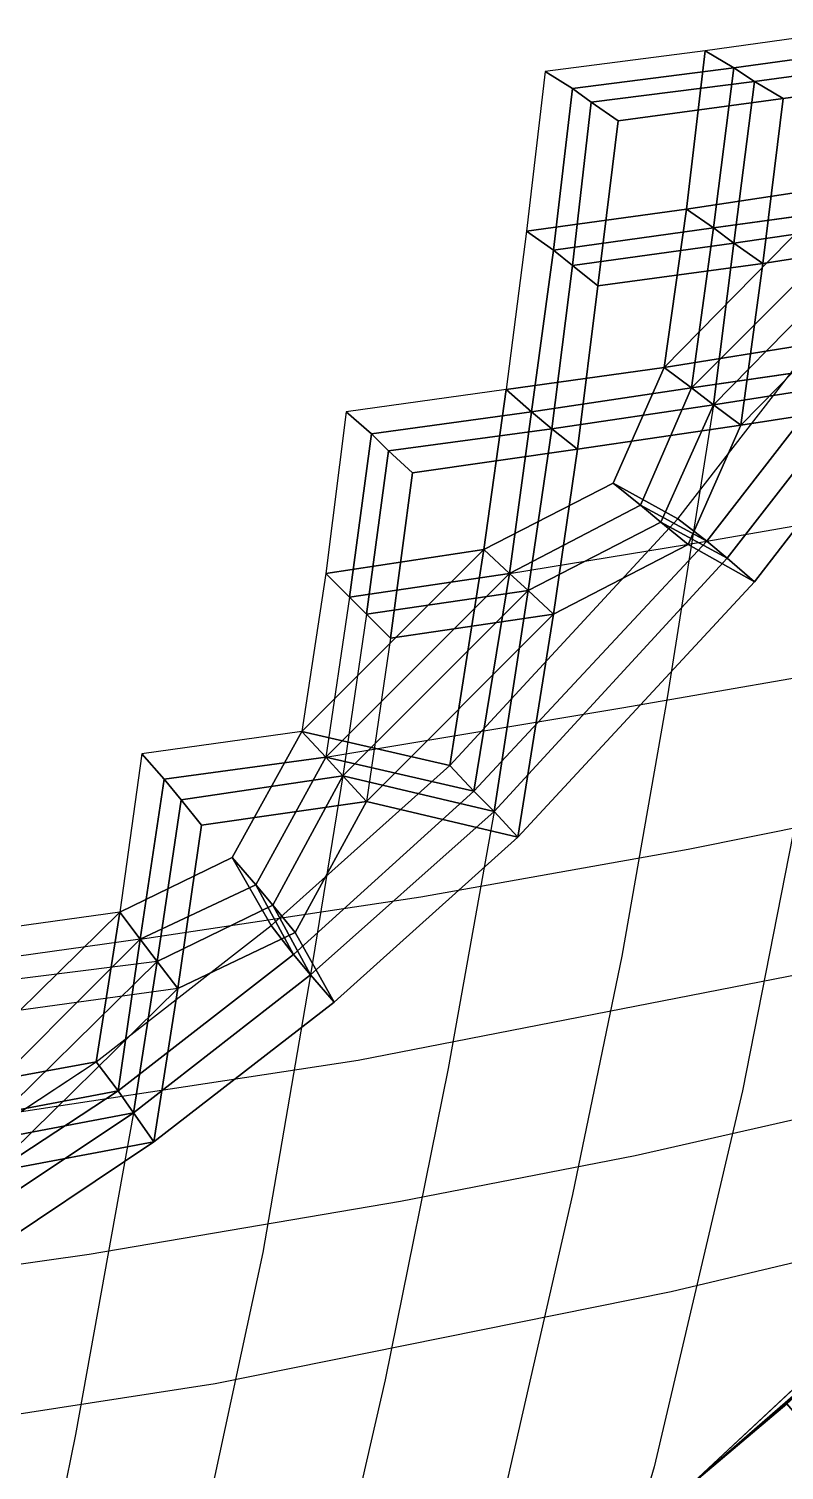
# Model space of a CAD drawing. Extents: x -24.1 to 24.1, y -24.4 to 24.4.
# Drawn here: x 10.31 to 14.75, y -17.33 to -8.86 of the extents above; entities that cross this region are included whole.
import ezdxf

# ---------------------------------------------------------------- set-up
doc = ezdxf.new("R2010")
doc.units = 0
doc.header["$MEASUREMENT"] = 0
for name, color, linetype in [('Bases', 7, 'CONTINUOUS'), ('Bases - borderline', 7, 'CONTINUOUS'), ('Bases - borderline bottom', 7, 'CONTINUOUS'), ('Bases - borderline side1', 7, 'CONTINUOUS'), ('Bases - borderline side2', 7, 'CONTINUOUS'), ('Bases - borderline side3', 7, 'CONTINUOUS'), ('Bases - borderline side4', 7, 'CONTINUOUS'), ('Bases - borderline top', 7, 'CONTINUOUS'), ('Bases bottom', 7, 'CONTINUOUS'), ('Bases side1', 7, 'CONTINUOUS'), ('Bases side2', 7, 'CONTINUOUS'), ('Bases side3', 7, 'CONTINUOUS'), ('Bases side4', 7, 'CONTINUOUS'), ('Bases top', 7, 'CONTINUOUS'), ('Concrete bases crown', 7, 'CONTINUOUS'), ('Concrete bases crown bottom', 7, 'CONTINUOUS'), ('Concrete bases crown side1', 7, 'CONTINUOUS'), ('Concrete bases crown side2', 7, 'CONTINUOUS'), ('Concrete bases crown side3', 7, 'CONTINUOUS'), ('Concrete bases crown side4', 7, 'CONTINUOUS'), ('Concrete bases crown top', 7, 'CONTINUOUS'), ('FEA1', 7, 'CONTINUOUS'), ('LowerTendons', 7, 'CONTINUOUS'), ('LowerTendons Crown', 7, 'CONTINUOUS'), ('TendonPoints1', 7, 'CONTINUOUS'), ('UpperTendons', 7, 'CONTINUOUS'), ('UpperTendons Crown', 7, 'CONTINUOUS')]:
    doc.layers.add(name, color=color, linetype=linetype)

msp = doc.modelspace()

# ---------------------------------------------------------------- linework, layer by layer
at = {"layer": 'Bases'}
for points in [[(12.99, -11.92, 59.35), (12.06, -12.06, 59.69), (11.92, -12.99, 59.35)], [(13.14, -12.06, 59.7), (12.2, -12.2, 60.04), (12.06, -13.14, 59.7)], [(13.14, -12.06, 59.7), (12.2, -12.2, 60.04), (12.06, -13.14, 59.7)], [(13.25, -12.16, 59.96), (12.3, -12.3, 60.3), (12.16, -13.25, 59.96)], [(13.25, -12.16, 59.96), (12.3, -12.3, 60.3), (12.16, -13.25, 59.96)], [(13.4, -12.3, 60.3), (12.44, -12.44, 60.65), (12.3, -13.4, 60.3)]]:
    msp.add_3dface(points, dxfattribs=at)
at = {"layer": 'Bases - borderline'}
for points in [[(15.1, -9.78, 59.14), (14.18, -9.92, 59.55), (14.05, -10.85, 59.28)], [(14.05, -10.85, 59.28), (14.93, -10.71, 58.9), (15.1, -9.78, 59.14)], [(15.28, -9.9, 59.48), (14.34, -10.03, 59.89), (14.21, -10.97, 59.63)], [(15.28, -9.9, 59.48), (14.34, -10.03, 59.89), (14.21, -10.97, 59.63)], [(14.21, -10.97, 59.63), (15.1, -10.84, 59.24), (15.28, -9.9, 59.48)], [(14.21, -10.97, 59.63), (15.1, -10.84, 59.24), (15.28, -9.9, 59.48)], [(15.41, -9.98, 59.73), (14.46, -10.12, 60.15), (14.34, -11.07, 59.88)], [(15.41, -9.98, 59.73), (14.46, -10.12, 60.15), (14.34, -11.07, 59.88)], [(14.34, -11.07, 59.88), (15.23, -10.93, 59.49), (15.41, -9.98, 59.73)], [(14.34, -11.07, 59.88), (15.23, -10.93, 59.49), (15.41, -9.98, 59.73)], [(15.58, -10.09, 60.07), (14.63, -10.24, 60.5), (14.5, -11.19, 60.23)], [(14.5, -11.19, 60.23), (15.4, -11.05, 59.83), (15.58, -10.09, 60.07)], [(12.79, -13.19, 58.9), (12.99, -11.92, 59.35), (11.92, -12.99, 59.35)], [(12.93, -13.34, 59.24), (13.14, -12.06, 59.7), (12.06, -13.14, 59.7)], [(12.93, -13.34, 59.24), (13.14, -12.06, 59.7), (12.06, -13.14, 59.7)], [(13.05, -13.46, 59.5), (13.25, -12.16, 59.96), (12.16, -13.25, 59.96)], [(13.05, -13.46, 59.5), (13.25, -12.16, 59.96), (12.16, -13.25, 59.96)], [(13.19, -13.61, 59.83), (13.4, -12.3, 60.3), (12.3, -13.4, 60.3)], [(10.85, -14.05, 59.28), (9.92, -14.18, 59.55), (9.78, -15.1, 59.14)], [(9.78, -15.1, 59.14), (10.71, -14.93, 58.9), (10.85, -14.05, 59.28)], [(10.97, -14.21, 59.63), (10.03, -14.34, 59.89), (9.9, -15.28, 59.48)], [(10.97, -14.21, 59.63), (10.03, -14.34, 59.89), (9.9, -15.28, 59.48)], [(9.9, -15.28, 59.48), (10.84, -15.1, 59.24), (10.97, -14.21, 59.63)], [(9.9, -15.28, 59.48), (10.84, -15.1, 59.24), (10.97, -14.21, 59.63)], [(11.07, -14.34, 59.88), (10.12, -14.46, 60.15), (9.98, -15.41, 59.73)], [(11.07, -14.34, 59.88), (10.12, -14.46, 60.15), (9.98, -15.41, 59.73)], [(9.98, -15.41, 59.73), (10.93, -15.23, 59.49), (11.07, -14.34, 59.88)], [(9.98, -15.41, 59.73), (10.93, -15.23, 59.49), (11.07, -14.34, 59.88)], [(11.19, -14.5, 60.23), (10.24, -14.63, 60.5), (10.09, -15.58, 60.07)], [(10.09, -15.58, 60.07), (11.05, -15.4, 59.83), (11.19, -14.5, 60.23)], [(9.71, -15.59, 58.9), (10.71, -14.93, 58.9), (9.78, -15.1, 59.14)], [(9.82, -15.77, 59.24), (10.84, -15.1, 59.24), (9.9, -15.28, 59.48)], [(9.82, -15.77, 59.24), (10.84, -15.1, 59.24), (9.9, -15.28, 59.48)], [(9.91, -15.91, 59.5), (10.93, -15.23, 59.49), (9.98, -15.41, 59.73)], [(9.91, -15.91, 59.5), (10.93, -15.23, 59.49), (9.98, -15.41, 59.73)], [(10.02, -16.09, 59.83), (11.05, -15.4, 59.83), (10.09, -15.58, 60.07)]]:
    msp.add_3dface(points, dxfattribs=at)
at = {"layer": 'Bases - borderline bottom'}
for points in [[(14.13, -11.74, 58.9), (14.93, -10.71, 58.9), (14.05, -10.85, 59.28), (13.75, -11.53, 59.17)], [(14.3, -11.87, 59.24), (15.1, -10.84, 59.24), (14.21, -10.97, 59.63), (13.91, -11.66, 59.51)], [(14.42, -11.97, 59.49), (15.23, -10.93, 59.49), (14.34, -11.07, 59.88), (14.03, -11.76, 59.77)], [(14.13, -11.74, 58.9), (13.75, -11.53, 59.17), (12.99, -11.92, 59.35), (12.79, -13.19, 58.9)], [(14.3, -11.87, 59.24), (13.91, -11.66, 59.51), (13.14, -12.06, 59.7), (12.93, -13.34, 59.24)], [(14.42, -11.97, 59.49), (14.03, -11.76, 59.77), (13.25, -12.16, 59.96), (13.05, -13.46, 59.5)], [(11.74, -14.13, 58.9), (12.79, -13.19, 58.9), (11.92, -12.99, 59.35), (11.51, -13.73, 59.18)], [(11.87, -14.3, 59.24), (12.93, -13.34, 59.24), (12.06, -13.14, 59.7), (11.65, -13.89, 59.52)], [(11.97, -14.42, 59.49), (13.05, -13.46, 59.5), (12.16, -13.25, 59.96), (11.75, -14.01, 59.78)], [(10.71, -14.93, 58.9), (11.74, -14.13, 58.9), (11.51, -13.73, 59.18), (10.85, -14.05, 59.28)], [(10.84, -15.1, 59.24), (11.87, -14.3, 59.24), (11.65, -13.89, 59.52), (10.97, -14.21, 59.63)], [(10.93, -15.23, 59.49), (11.97, -14.42, 59.49), (11.75, -14.01, 59.78), (11.07, -14.34, 59.88)]]:
    msp.add_3dface(points, dxfattribs=at)
at = {"layer": 'Bases - borderline side1'}
for points in [[(14.13, -11.74, 58.9), (14.93, -10.71, 58.9), (15.1, -10.84, 59.24), (14.3, -11.87, 59.24)], [(14.3, -11.87, 59.24), (15.1, -10.84, 59.24), (15.23, -10.93, 59.49), (14.42, -11.97, 59.49)], [(14.42, -11.97, 59.49), (15.23, -10.93, 59.49), (15.4, -11.05, 59.83), (14.58, -12.11, 59.83)], [(14.13, -11.74, 58.9), (13.75, -11.53, 59.17), (13.91, -11.66, 59.51), (14.3, -11.87, 59.24)], [(14.3, -11.87, 59.24), (13.91, -11.66, 59.51), (14.03, -11.76, 59.77), (14.42, -11.97, 59.49)], [(14.42, -11.97, 59.49), (14.03, -11.76, 59.77), (14.19, -11.89, 60.11), (14.58, -12.11, 59.83)], [(11.74, -14.13, 58.9), (12.79, -13.19, 58.9), (12.93, -13.34, 59.24), (11.87, -14.3, 59.24)], [(11.87, -14.3, 59.24), (12.93, -13.34, 59.24), (13.05, -13.46, 59.5), (11.97, -14.42, 59.49)], [(11.97, -14.42, 59.49), (13.05, -13.46, 59.5), (13.19, -13.61, 59.83), (12.11, -14.58, 59.83)], [(10.71, -14.93, 58.9), (11.74, -14.13, 58.9), (11.87, -14.3, 59.24), (10.84, -15.1, 59.24)], [(10.84, -15.1, 59.24), (11.87, -14.3, 59.24), (11.97, -14.42, 59.49), (10.93, -15.23, 59.49)], [(10.93, -15.23, 59.49), (11.97, -14.42, 59.49), (12.11, -14.58, 59.83), (11.05, -15.4, 59.83)]]:
    msp.add_3dface(points, dxfattribs=at)
at = {"layer": 'Bases - borderline side2'}
for points in [[(14.93, -10.71, 58.9), (14.05, -10.85, 59.28), (14.21, -10.97, 59.63), (15.1, -10.84, 59.24)], [(15.1, -10.84, 59.24), (14.21, -10.97, 59.63), (14.34, -11.07, 59.88), (15.23, -10.93, 59.49)], [(15.23, -10.93, 59.49), (14.34, -11.07, 59.88), (14.5, -11.19, 60.23), (15.4, -11.05, 59.83)], [(13.75, -11.53, 59.17), (12.99, -11.92, 59.35), (13.14, -12.06, 59.7), (13.91, -11.66, 59.51)], [(13.91, -11.66, 59.51), (13.14, -12.06, 59.7), (13.25, -12.16, 59.96), (14.03, -11.76, 59.77)], [(14.03, -11.76, 59.77), (13.25, -12.16, 59.96), (13.4, -12.3, 60.3), (14.19, -11.89, 60.11)], [(12.79, -13.19, 58.9), (11.92, -12.99, 59.35), (12.06, -13.14, 59.7), (12.93, -13.34, 59.24)], [(12.93, -13.34, 59.24), (12.06, -13.14, 59.7), (12.16, -13.25, 59.96), (13.05, -13.46, 59.5)], [(13.05, -13.46, 59.5), (12.16, -13.25, 59.96), (12.3, -13.4, 60.3), (13.19, -13.61, 59.83)], [(11.74, -14.13, 58.9), (11.51, -13.73, 59.18), (11.65, -13.89, 59.52), (11.87, -14.3, 59.24)], [(11.87, -14.3, 59.24), (11.65, -13.89, 59.52), (11.75, -14.01, 59.78), (11.97, -14.42, 59.49)], [(11.97, -14.42, 59.49), (11.75, -14.01, 59.78), (11.88, -14.17, 60.12), (12.11, -14.58, 59.83)]]:
    msp.add_3dface(points, dxfattribs=at)
at = {"layer": 'Bases - borderline side3'}
for points in [[(14.05, -10.85, 59.28), (13.75, -11.53, 59.17), (13.91, -11.66, 59.51), (14.21, -10.97, 59.63)], [(14.21, -10.97, 59.63), (13.91, -11.66, 59.51), (14.03, -11.76, 59.77), (14.34, -11.07, 59.88)], [(14.34, -11.07, 59.88), (14.03, -11.76, 59.77), (14.19, -11.89, 60.11), (14.5, -11.19, 60.23)], [(12.99, -11.92, 59.35), (12.79, -13.19, 58.9), (12.93, -13.34, 59.24), (13.14, -12.06, 59.7)], [(13.14, -12.06, 59.7), (12.93, -13.34, 59.24), (13.05, -13.46, 59.5), (13.25, -12.16, 59.96)], [(13.25, -12.16, 59.96), (13.05, -13.46, 59.5), (13.19, -13.61, 59.83), (13.4, -12.3, 60.3)], [(11.92, -12.99, 59.35), (11.51, -13.73, 59.18), (11.65, -13.89, 59.52), (12.06, -13.14, 59.7)], [(12.06, -13.14, 59.7), (11.65, -13.89, 59.52), (11.75, -14.01, 59.78), (12.16, -13.25, 59.96)], [(12.16, -13.25, 59.96), (11.75, -14.01, 59.78), (11.88, -14.17, 60.12), (12.3, -13.4, 60.3)], [(11.51, -13.73, 59.18), (10.85, -14.05, 59.28), (10.97, -14.21, 59.63), (11.65, -13.89, 59.52)], [(11.65, -13.89, 59.52), (10.97, -14.21, 59.63), (11.07, -14.34, 59.88), (11.75, -14.01, 59.78)], [(11.75, -14.01, 59.78), (11.07, -14.34, 59.88), (11.19, -14.5, 60.23), (11.88, -14.17, 60.12)]]:
    msp.add_3dface(points, dxfattribs=at)
at = {"layer": 'Bases - borderline side4'}
for points in [[(13.75, -11.53, 59.17), (14.13, -11.74, 58.9), (14.3, -11.87, 59.24), (13.91, -11.66, 59.51)], [(13.91, -11.66, 59.51), (14.3, -11.87, 59.24), (14.42, -11.97, 59.49), (14.03, -11.76, 59.77)], [(12.79, -13.19, 58.9), (14.13, -11.74, 58.9), (14.3, -11.87, 59.24), (12.93, -13.34, 59.24)], [(14.03, -11.76, 59.77), (14.42, -11.97, 59.49), (14.58, -12.11, 59.83), (14.19, -11.89, 60.11)], [(12.93, -13.34, 59.24), (14.3, -11.87, 59.24), (14.42, -11.97, 59.49), (13.05, -13.46, 59.5)], [(13.05, -13.46, 59.5), (14.42, -11.97, 59.49), (14.58, -12.11, 59.83), (13.19, -13.61, 59.83)], [(11.51, -13.73, 59.18), (11.74, -14.13, 58.9), (11.87, -14.3, 59.24), (11.65, -13.89, 59.52)], [(11.65, -13.89, 59.52), (11.87, -14.3, 59.24), (11.97, -14.42, 59.49), (11.75, -14.01, 59.78)], [(10.85, -14.05, 59.28), (10.71, -14.93, 58.9), (10.84, -15.1, 59.24), (10.97, -14.21, 59.63)], [(11.75, -14.01, 59.78), (11.97, -14.42, 59.49), (12.11, -14.58, 59.83), (11.88, -14.17, 60.12)], [(10.97, -14.21, 59.63), (10.84, -15.1, 59.24), (10.93, -15.23, 59.49), (11.07, -14.34, 59.88)], [(11.07, -14.34, 59.88), (10.93, -15.23, 59.49), (11.05, -15.4, 59.83), (11.19, -14.5, 60.23)]]:
    msp.add_3dface(points, dxfattribs=at)
at = {"layer": 'Bases - borderline top'}
for points in [[(14.3, -11.87, 59.24), (15.1, -10.84, 59.24), (14.21, -10.97, 59.63), (13.91, -11.66, 59.51)], [(14.42, -11.97, 59.49), (15.23, -10.93, 59.49), (14.34, -11.07, 59.88), (14.03, -11.76, 59.77)], [(14.58, -12.11, 59.83), (15.4, -11.05, 59.83), (14.5, -11.19, 60.23), (14.19, -11.89, 60.11)], [(14.3, -11.87, 59.24), (13.91, -11.66, 59.51), (13.14, -12.06, 59.7), (12.93, -13.34, 59.24)], [(14.42, -11.97, 59.49), (14.03, -11.76, 59.77), (13.25, -12.16, 59.96), (13.05, -13.46, 59.5)], [(14.58, -12.11, 59.83), (14.19, -11.89, 60.11), (13.4, -12.3, 60.3), (13.19, -13.61, 59.83)], [(11.87, -14.3, 59.24), (12.93, -13.34, 59.24), (12.06, -13.14, 59.7), (11.65, -13.89, 59.52)], [(11.97, -14.42, 59.49), (13.05, -13.46, 59.5), (12.16, -13.25, 59.96), (11.75, -14.01, 59.78)], [(12.11, -14.58, 59.83), (13.19, -13.61, 59.83), (12.3, -13.4, 60.3), (11.88, -14.17, 60.12)], [(10.84, -15.1, 59.24), (11.87, -14.3, 59.24), (11.65, -13.89, 59.52), (10.97, -14.21, 59.63)], [(10.93, -15.23, 59.49), (11.97, -14.42, 59.49), (11.75, -14.01, 59.78), (11.07, -14.34, 59.88)], [(11.05, -15.4, 59.83), (12.11, -14.58, 59.83), (11.88, -14.17, 60.12), (11.19, -14.5, 60.23)]]:
    msp.add_3dface(points, dxfattribs=at)
at = {"layer": 'Bases bottom'}
for points in [[(14.18, -9.92, 59.55), (15.1, -9.78, 59.14), (15.22, -8.86, 59.37), (14.29, -8.99, 59.79)], [(14.34, -10.03, 59.89), (15.28, -9.9, 59.48), (15.4, -8.96, 59.71), (14.46, -9.09, 60.14)], [(13.24, -10.05, 59.93), (14.18, -9.92, 59.55), (14.29, -8.99, 59.79), (13.35, -9.11, 60.18)], [(14.46, -10.12, 60.15), (15.41, -9.98, 59.73), (15.53, -9.04, 59.97), (14.58, -9.17, 60.4)], [(13.4, -10.16, 60.28), (14.34, -10.03, 59.89), (14.46, -9.09, 60.14), (13.51, -9.21, 60.53)], [(13.51, -10.25, 60.54), (14.46, -10.12, 60.15), (14.58, -9.17, 60.4), (13.62, -9.29, 60.8)], [(13.12, -10.98, 59.66), (14.05, -10.85, 59.28), (14.18, -9.92, 59.55), (13.24, -10.05, 59.93)], [(13.27, -11.11, 60), (14.21, -10.97, 59.63), (14.34, -10.03, 59.89), (13.4, -10.16, 60.28)], [(13.39, -11.21, 60.26), (14.34, -11.07, 59.88), (14.46, -10.12, 60.15), (13.51, -10.25, 60.54)], [(12.99, -11.92, 59.35), (13.75, -11.53, 59.17), (14.05, -10.85, 59.28), (13.12, -10.98, 59.66)], [(12.06, -12.06, 59.69), (12.99, -11.92, 59.35), (13.12, -10.98, 59.66), (12.18, -11.11, 60)], [(13.14, -12.06, 59.7), (13.91, -11.66, 59.51), (14.21, -10.97, 59.63), (13.27, -11.11, 60)], [(13.25, -12.16, 59.96), (14.03, -11.76, 59.77), (14.34, -11.07, 59.88), (13.39, -11.21, 60.26)], [(12.2, -12.2, 60.04), (13.14, -12.06, 59.7), (13.27, -11.11, 60), (12.33, -11.24, 60.36)], [(12.3, -12.3, 60.3), (13.25, -12.16, 59.96), (13.39, -11.21, 60.26), (12.43, -11.34, 60.62)], [(10.85, -14.05, 59.28), (11.51, -13.73, 59.18), (11.92, -12.99, 59.35), (10.98, -13.12, 59.66)], [(10.97, -14.21, 59.63), (11.65, -13.89, 59.52), (12.06, -13.14, 59.7), (11.11, -13.27, 60)], [(11.07, -14.34, 59.88), (11.75, -14.01, 59.78), (12.16, -13.25, 59.96), (11.21, -13.39, 60.26)]]:
    msp.add_3dface(points, dxfattribs=at)
at = {"layer": 'Bases side1'}
for points in [[(14.18, -9.92, 59.55), (15.1, -9.78, 59.14), (15.28, -9.9, 59.48), (14.34, -10.03, 59.89)], [(14.34, -10.03, 59.89), (15.28, -9.9, 59.48), (15.41, -9.98, 59.73), (14.46, -10.12, 60.15)], [(13.24, -10.05, 59.93), (14.18, -9.92, 59.55), (14.34, -10.03, 59.89), (13.4, -10.16, 60.28)], [(14.46, -10.12, 60.15), (15.41, -9.98, 59.73), (15.58, -10.09, 60.07), (14.63, -10.24, 60.5)], [(13.4, -10.16, 60.28), (14.34, -10.03, 59.89), (14.46, -10.12, 60.15), (13.51, -10.25, 60.54)], [(13.51, -10.25, 60.54), (14.46, -10.12, 60.15), (14.63, -10.24, 60.5), (13.66, -10.37, 60.9)], [(13.12, -10.98, 59.66), (14.05, -10.85, 59.28), (14.21, -10.97, 59.63), (13.27, -11.11, 60)], [(13.27, -11.11, 60), (14.21, -10.97, 59.63), (14.34, -11.07, 59.88), (13.39, -11.21, 60.26)], [(13.39, -11.21, 60.26), (14.34, -11.07, 59.88), (14.5, -11.19, 60.23), (13.54, -11.33, 60.61)], [(12.99, -11.92, 59.35), (13.75, -11.53, 59.17), (13.91, -11.66, 59.51), (13.14, -12.06, 59.7)], [(13.14, -12.06, 59.7), (13.91, -11.66, 59.51), (14.03, -11.76, 59.77), (13.25, -12.16, 59.96)], [(13.25, -12.16, 59.96), (14.03, -11.76, 59.77), (14.19, -11.89, 60.11), (13.4, -12.3, 60.3)], [(12.06, -12.06, 59.69), (12.99, -11.92, 59.35), (13.14, -12.06, 59.7), (12.2, -12.2, 60.04)], [(12.2, -12.2, 60.04), (13.14, -12.06, 59.7), (13.25, -12.16, 59.96), (12.3, -12.3, 60.3)], [(12.3, -12.3, 60.3), (13.25, -12.16, 59.96), (13.4, -12.3, 60.3), (12.44, -12.44, 60.65)], [(10.85, -14.05, 59.28), (11.51, -13.73, 59.18), (11.65, -13.89, 59.52), (10.97, -14.21, 59.63)], [(10.97, -14.21, 59.63), (11.65, -13.89, 59.52), (11.75, -14.01, 59.78), (11.07, -14.34, 59.88)], [(11.07, -14.34, 59.88), (11.75, -14.01, 59.78), (11.88, -14.17, 60.12), (11.19, -14.5, 60.23)]]:
    msp.add_3dface(points, dxfattribs=at)
at = {"layer": 'Bases side2'}
for points in [[(14.18, -9.92, 59.55), (14.29, -8.99, 59.79), (14.46, -9.09, 60.14), (14.34, -10.03, 59.89)], [(14.34, -10.03, 59.89), (14.46, -9.09, 60.14), (14.58, -9.17, 60.4), (14.46, -10.12, 60.15)], [(14.46, -10.12, 60.15), (14.58, -9.17, 60.4), (14.75, -9.27, 60.75), (14.63, -10.24, 60.5)], [(14.05, -10.85, 59.28), (14.18, -9.92, 59.55), (14.34, -10.03, 59.89), (14.21, -10.97, 59.63)], [(14.21, -10.97, 59.63), (14.34, -10.03, 59.89), (14.46, -10.12, 60.15), (14.34, -11.07, 59.88)], [(14.34, -11.07, 59.88), (14.46, -10.12, 60.15), (14.63, -10.24, 60.5), (14.5, -11.19, 60.23)], [(13.75, -11.53, 59.17), (14.05, -10.85, 59.28), (14.21, -10.97, 59.63), (13.91, -11.66, 59.51)], [(12.99, -11.92, 59.35), (13.12, -10.98, 59.66), (13.27, -11.11, 60), (13.14, -12.06, 59.7)], [(13.91, -11.66, 59.51), (14.21, -10.97, 59.63), (14.34, -11.07, 59.88), (14.03, -11.76, 59.77)], [(14.03, -11.76, 59.77), (14.34, -11.07, 59.88), (14.5, -11.19, 60.23), (14.19, -11.89, 60.11)], [(13.14, -12.06, 59.7), (13.27, -11.11, 60), (13.39, -11.21, 60.26), (13.25, -12.16, 59.96)], [(13.25, -12.16, 59.96), (13.39, -11.21, 60.26), (13.54, -11.33, 60.61), (13.4, -12.3, 60.3)], [(11.51, -13.73, 59.18), (11.92, -12.99, 59.35), (12.06, -13.14, 59.7), (11.65, -13.89, 59.52)], [(11.65, -13.89, 59.52), (12.06, -13.14, 59.7), (12.16, -13.25, 59.96), (11.75, -14.01, 59.78)], [(11.75, -14.01, 59.78), (12.16, -13.25, 59.96), (12.3, -13.4, 60.3), (11.88, -14.17, 60.12)]]:
    msp.add_3dface(points, dxfattribs=at)
at = {"layer": 'Bases side3'}
for points in [[(15.22, -8.86, 59.37), (14.29, -8.99, 59.79), (14.46, -9.09, 60.14), (15.4, -8.96, 59.71)], [(15.4, -8.96, 59.71), (14.46, -9.09, 60.14), (14.58, -9.17, 60.4), (15.53, -9.04, 59.97)], [(14.29, -8.99, 59.79), (13.35, -9.11, 60.18), (13.51, -9.21, 60.53), (14.46, -9.09, 60.14)], [(15.53, -9.04, 59.97), (14.58, -9.17, 60.4), (14.75, -9.27, 60.75), (15.7, -9.14, 60.31)], [(14.46, -9.09, 60.14), (13.51, -9.21, 60.53), (13.62, -9.29, 60.8), (14.58, -9.17, 60.4)], [(14.58, -9.17, 60.4), (13.62, -9.29, 60.8), (13.78, -9.4, 61.15), (14.75, -9.27, 60.75)], [(14.18, -9.92, 59.55), (13.24, -10.05, 59.93), (13.4, -10.16, 60.28), (14.34, -10.03, 59.89)], [(14.34, -10.03, 59.89), (13.4, -10.16, 60.28), (13.51, -10.25, 60.54), (14.46, -10.12, 60.15)], [(14.46, -10.12, 60.15), (13.51, -10.25, 60.54), (13.66, -10.37, 60.9), (14.63, -10.24, 60.5)], [(14.05, -10.85, 59.28), (13.12, -10.98, 59.66), (13.27, -11.11, 60), (14.21, -10.97, 59.63)], [(13.12, -10.98, 59.66), (12.18, -11.11, 60), (12.33, -11.24, 60.36), (13.27, -11.11, 60)], [(14.21, -10.97, 59.63), (13.27, -11.11, 60), (13.39, -11.21, 60.26), (14.34, -11.07, 59.88)], [(14.34, -11.07, 59.88), (13.39, -11.21, 60.26), (13.54, -11.33, 60.61), (14.5, -11.19, 60.23)], [(13.27, -11.11, 60), (12.33, -11.24, 60.36), (12.43, -11.34, 60.62), (13.39, -11.21, 60.26)], [(13.39, -11.21, 60.26), (12.43, -11.34, 60.62), (12.57, -11.47, 60.97), (13.54, -11.33, 60.61)], [(11.92, -12.99, 59.35), (10.98, -13.12, 59.66), (11.11, -13.27, 60), (12.06, -13.14, 59.7)], [(12.06, -13.14, 59.7), (11.11, -13.27, 60), (11.21, -13.39, 60.26), (12.16, -13.25, 59.96)], [(12.16, -13.25, 59.96), (11.21, -13.39, 60.26), (11.33, -13.54, 60.61), (12.3, -13.4, 60.3)]]:
    msp.add_3dface(points, dxfattribs=at)
at = {"layer": 'Bases side4'}
for points in [[(14.29, -8.99, 59.79), (14.18, -9.92, 59.55), (14.34, -10.03, 59.89), (14.46, -9.09, 60.14)], [(13.35, -9.11, 60.18), (13.24, -10.05, 59.93), (13.4, -10.16, 60.28), (13.51, -9.21, 60.53)], [(14.46, -9.09, 60.14), (14.34, -10.03, 59.89), (14.46, -10.12, 60.15), (14.58, -9.17, 60.4)], [(13.51, -9.21, 60.53), (13.4, -10.16, 60.28), (13.51, -10.25, 60.54), (13.62, -9.29, 60.8)], [(14.58, -9.17, 60.4), (14.46, -10.12, 60.15), (14.63, -10.24, 60.5), (14.75, -9.27, 60.75)], [(13.62, -9.29, 60.8), (13.51, -10.25, 60.54), (13.66, -10.37, 60.9), (13.78, -9.4, 61.15)], [(13.24, -10.05, 59.93), (13.12, -10.98, 59.66), (13.27, -11.11, 60), (13.4, -10.16, 60.28)], [(13.4, -10.16, 60.28), (13.27, -11.11, 60), (13.39, -11.21, 60.26), (13.51, -10.25, 60.54)], [(13.51, -10.25, 60.54), (13.39, -11.21, 60.26), (13.54, -11.33, 60.61), (13.66, -10.37, 60.9)], [(13.12, -10.98, 59.66), (12.99, -11.92, 59.35), (13.14, -12.06, 59.7), (13.27, -11.11, 60)], [(12.18, -11.11, 60), (12.06, -12.06, 59.69), (12.2, -12.2, 60.04), (12.33, -11.24, 60.36)], [(13.27, -11.11, 60), (13.14, -12.06, 59.7), (13.25, -12.16, 59.96), (13.39, -11.21, 60.26)], [(12.33, -11.24, 60.36), (12.2, -12.2, 60.04), (12.3, -12.3, 60.3), (12.43, -11.34, 60.62)], [(13.39, -11.21, 60.26), (13.25, -12.16, 59.96), (13.4, -12.3, 60.3), (13.54, -11.33, 60.61)], [(12.43, -11.34, 60.62), (12.3, -12.3, 60.3), (12.44, -12.44, 60.65), (12.57, -11.47, 60.97)], [(10.98, -13.12, 59.66), (10.85, -14.05, 59.28), (10.97, -14.21, 59.63), (11.11, -13.27, 60)], [(11.11, -13.27, 60), (10.97, -14.21, 59.63), (11.07, -14.34, 59.88), (11.21, -13.39, 60.26)], [(11.21, -13.39, 60.26), (11.07, -14.34, 59.88), (11.19, -14.5, 60.23), (11.33, -13.54, 60.61)]]:
    msp.add_3dface(points, dxfattribs=at)
at = {"layer": 'Bases top'}
for points in [[(14.34, -10.03, 59.89), (15.28, -9.9, 59.48), (15.4, -8.96, 59.71), (14.46, -9.09, 60.14)], [(14.46, -10.12, 60.15), (15.41, -9.98, 59.73), (15.53, -9.04, 59.97), (14.58, -9.17, 60.4)], [(13.4, -10.16, 60.28), (14.34, -10.03, 59.89), (14.46, -9.09, 60.14), (13.51, -9.21, 60.53)], [(14.63, -10.24, 60.5), (15.58, -10.09, 60.07), (15.7, -9.14, 60.31), (14.75, -9.27, 60.75)], [(13.51, -10.25, 60.54), (14.46, -10.12, 60.15), (14.58, -9.17, 60.4), (13.62, -9.29, 60.8)], [(13.66, -10.37, 60.9), (14.63, -10.24, 60.5), (14.75, -9.27, 60.75), (13.78, -9.4, 61.15)], [(13.27, -11.11, 60), (14.21, -10.97, 59.63), (14.34, -10.03, 59.89), (13.4, -10.16, 60.28)], [(13.39, -11.21, 60.26), (14.34, -11.07, 59.88), (14.46, -10.12, 60.15), (13.51, -10.25, 60.54)], [(13.54, -11.33, 60.61), (14.5, -11.19, 60.23), (14.63, -10.24, 60.5), (13.66, -10.37, 60.9)], [(13.14, -12.06, 59.7), (13.91, -11.66, 59.51), (14.21, -10.97, 59.63), (13.27, -11.11, 60)], [(13.25, -12.16, 59.96), (14.03, -11.76, 59.77), (14.34, -11.07, 59.88), (13.39, -11.21, 60.26)], [(12.2, -12.2, 60.04), (13.14, -12.06, 59.7), (13.27, -11.11, 60), (12.33, -11.24, 60.36)], [(12.3, -12.3, 60.3), (13.25, -12.16, 59.96), (13.39, -11.21, 60.26), (12.43, -11.34, 60.62)], [(13.4, -12.3, 60.3), (14.19, -11.89, 60.11), (14.5, -11.19, 60.23), (13.54, -11.33, 60.61)], [(12.44, -12.44, 60.65), (13.4, -12.3, 60.3), (13.54, -11.33, 60.61), (12.57, -11.47, 60.97)], [(10.97, -14.21, 59.63), (11.65, -13.89, 59.52), (12.06, -13.14, 59.7), (11.11, -13.27, 60)], [(11.07, -14.34, 59.88), (11.75, -14.01, 59.78), (12.16, -13.25, 59.96), (11.21, -13.39, 60.26)], [(11.19, -14.5, 60.23), (11.88, -14.17, 60.12), (12.3, -13.4, 60.3), (11.33, -13.54, 60.61)]]:
    msp.add_3dface(points, dxfattribs=at)
at = {"layer": 'Concrete bases crown'}
for points in [[(16.43, -15.34, 58.95), (14.19, -17.43, 58.95), (15.34, -16.43, 57.86)], [(16.72, -15.61, 58.95), (14.44, -17.74, 58.95), (15.61, -16.72, 57.86)], [(16.72, -15.61, 58.95), (14.44, -17.74, 58.95), (15.61, -16.72, 57.86)], [(16.9, -15.78, 58.95), (14.6, -17.94, 58.95), (15.78, -16.9, 57.86)], [(16.9, -15.78, 58.95), (14.6, -17.94, 58.95), (15.78, -16.9, 57.86)], [(14.19, -17.43, 58.95), (15.06, -16.68, 57.58), (15.34, -16.43, 57.86)], [(14.19, -17.43, 54.58), (15.34, -16.43, 54.58), (14.77, -16.94, 55.13)], [(14.44, -17.74, 58.95), (15.33, -16.98, 57.58), (15.61, -16.72, 57.86)], [(14.44, -17.74, 58.95), (15.33, -16.98, 57.58), (15.61, -16.72, 57.86)], [(14.44, -17.74, 54.58), (15.61, -16.72, 54.58), (15.03, -17.24, 55.13)], [(14.44, -17.74, 54.58), (15.61, -16.72, 54.58), (15.03, -17.24, 55.13)], [(14.6, -17.94, 58.95), (15.5, -17.17, 57.58), (15.78, -16.9, 57.86)], [(14.6, -17.94, 58.95), (15.5, -17.17, 57.58), (15.78, -16.9, 57.86)], [(14.6, -17.94, 54.58), (15.78, -16.9, 54.58), (15.2, -17.43, 55.13)], [(14.6, -17.94, 54.58), (15.78, -16.9, 54.58), (15.2, -17.43, 55.13)]]:
    msp.add_3dface(points, dxfattribs=at)
at = {"layer": 'Concrete bases crown bottom'}
for points in [[(14.77, -16.94, 56.22), (14.19, -17.43, 55.67), (14.77, -16.94, 55.13), (15.34, -16.43, 55.67)], [(15.34, -16.43, 57.13), (15.06, -16.68, 57.58), (14.19, -17.43, 56.77), (14.77, -16.94, 56.22)], [(14.19, -17.43, 58.95), (13.27, -18.14, 57.58), (14.19, -17.43, 56.77), (15.06, -16.68, 57.58)], [(15.03, -17.24, 56.22), (14.44, -17.74, 55.67), (15.03, -17.24, 55.13), (15.61, -16.72, 55.67)], [(15.61, -16.72, 57.13), (15.33, -16.98, 57.58), (14.44, -17.74, 56.77), (15.03, -17.24, 56.22)], [(15.2, -17.43, 56.22), (14.6, -17.94, 55.67), (15.2, -17.43, 55.13), (15.78, -16.9, 55.67)], [(15.78, -16.9, 57.13), (15.5, -17.17, 57.58), (14.6, -17.94, 56.77), (15.2, -17.43, 56.22)], [(14.44, -17.74, 58.95), (13.51, -18.46, 57.58), (14.44, -17.74, 56.77), (15.33, -16.98, 57.58)], [(14.19, -17.43, 55.67), (13.58, -17.91, 55.13), (14.19, -17.43, 54.58), (14.77, -16.94, 55.13)], [(14.19, -17.43, 56.77), (13.58, -17.91, 56.22), (14.19, -17.43, 55.67), (14.77, -16.94, 56.22)], [(14.6, -17.94, 58.95), (13.65, -18.67, 57.58), (14.6, -17.94, 56.77), (15.5, -17.17, 57.58)], [(14.44, -17.74, 55.67), (13.82, -18.23, 55.13), (14.44, -17.74, 54.58), (15.03, -17.24, 55.13)], [(14.44, -17.74, 56.77), (13.82, -18.23, 56.22), (14.44, -17.74, 55.67), (15.03, -17.24, 56.22)]]:
    msp.add_3dface(points, dxfattribs=at)
at = {"layer": 'Concrete bases crown side1'}
for points in [[(14.77, -16.94, 56.22), (14.19, -17.43, 55.67), (14.44, -17.74, 55.67), (15.03, -17.24, 56.22)], [(15.03, -17.24, 56.22), (14.44, -17.74, 55.67), (14.6, -17.94, 55.67), (15.2, -17.43, 56.22)]]:
    msp.add_3dface(points, dxfattribs=at)
at = {"layer": 'Concrete bases crown side2'}
for points in [[(15.06, -16.68, 57.58), (14.19, -17.43, 56.77), (14.44, -17.74, 56.77), (15.33, -16.98, 57.58)], [(14.19, -17.43, 55.67), (14.77, -16.94, 55.13), (15.03, -17.24, 55.13), (14.44, -17.74, 55.67)], [(15.33, -16.98, 57.58), (14.44, -17.74, 56.77), (14.6, -17.94, 56.77), (15.5, -17.17, 57.58)], [(15.5, -17.17, 57.58), (14.6, -17.94, 56.77), (14.76, -18.13, 56.77), (15.66, -17.35, 57.58)], [(14.44, -17.74, 55.67), (15.03, -17.24, 55.13), (15.2, -17.43, 55.13), (14.6, -17.94, 55.67)]]:
    msp.add_3dface(points, dxfattribs=at)
at = {"layer": 'Concrete bases crown side3'}
for points in [[(14.19, -17.43, 56.77), (15.06, -16.68, 57.58), (15.33, -16.98, 57.58), (14.44, -17.74, 56.77)], [(14.19, -17.43, 54.58), (14.77, -16.94, 55.13), (15.03, -17.24, 55.13), (14.44, -17.74, 54.58)], [(14.19, -17.43, 55.67), (14.77, -16.94, 56.22), (15.03, -17.24, 56.22), (14.44, -17.74, 55.67)], [(14.19, -17.43, 56.77), (14.77, -16.94, 56.22), (15.03, -17.24, 56.22), (14.44, -17.74, 56.77)], [(14.44, -17.74, 56.77), (15.33, -16.98, 57.58), (15.5, -17.17, 57.58), (14.6, -17.94, 56.77)], [(14.6, -17.94, 56.77), (15.5, -17.17, 57.58), (15.66, -17.35, 57.58), (14.76, -18.13, 56.77)], [(14.44, -17.74, 54.58), (15.03, -17.24, 55.13), (15.2, -17.43, 55.13), (14.6, -17.94, 54.58)], [(14.44, -17.74, 55.67), (15.03, -17.24, 56.22), (15.2, -17.43, 56.22), (14.6, -17.94, 55.67)], [(14.44, -17.74, 56.77), (15.03, -17.24, 56.22), (15.2, -17.43, 56.22), (14.6, -17.94, 56.77)]]:
    msp.add_3dface(points, dxfattribs=at)
at = {"layer": 'Concrete bases crown side4'}
for points in [[(15.06, -16.68, 57.58), (14.19, -17.43, 58.95), (14.44, -17.74, 58.95), (15.33, -16.98, 57.58)], [(14.77, -16.94, 55.13), (14.19, -17.43, 55.67), (14.44, -17.74, 55.67), (15.03, -17.24, 55.13)], [(14.77, -16.94, 56.22), (14.19, -17.43, 56.77), (14.44, -17.74, 56.77), (15.03, -17.24, 56.22)], [(15.33, -16.98, 57.58), (14.44, -17.74, 58.95), (14.6, -17.94, 58.95), (15.5, -17.17, 57.58)], [(15.5, -17.17, 57.58), (14.6, -17.94, 58.95), (14.76, -18.13, 58.95), (15.66, -17.35, 57.58)], [(15.03, -17.24, 55.13), (14.44, -17.74, 55.67), (14.6, -17.94, 55.67), (15.2, -17.43, 55.13)], [(15.03, -17.24, 56.22), (14.44, -17.74, 56.77), (14.6, -17.94, 56.77), (15.2, -17.43, 56.22)]]:
    msp.add_3dface(points, dxfattribs=at)
at = {"layer": 'Concrete bases crown top'}
for points in [[(15.03, -17.24, 56.22), (14.44, -17.74, 55.67), (15.03, -17.24, 55.13), (15.61, -16.72, 55.67)], [(15.61, -16.72, 57.13), (15.33, -16.98, 57.58), (14.44, -17.74, 56.77), (15.03, -17.24, 56.22)], [(15.2, -17.43, 56.22), (14.6, -17.94, 55.67), (15.2, -17.43, 55.13), (15.78, -16.9, 55.67)], [(15.78, -16.9, 57.13), (15.5, -17.17, 57.58), (14.6, -17.94, 56.77), (15.2, -17.43, 56.22)], [(14.44, -17.74, 58.95), (13.51, -18.46, 57.58), (14.44, -17.74, 56.77), (15.33, -16.98, 57.58)], [(14.6, -17.94, 58.95), (13.65, -18.67, 57.58), (14.6, -17.94, 56.77), (15.5, -17.17, 57.58)], [(14.44, -17.74, 55.67), (13.82, -18.23, 55.13), (14.44, -17.74, 54.58), (15.03, -17.24, 55.13)], [(14.44, -17.74, 56.77), (13.82, -18.23, 56.22), (14.44, -17.74, 55.67), (15.03, -17.24, 56.22)]]:
    msp.add_3dface(points, dxfattribs=at)
at = {"layer": 'FEA1'}
for p, q in [((14.13, -11.74, 58.9), (14.93, -10.71, 58.9)), ((14.58, -12.11, 59.83), (15.4, -11.05, 59.83)), ((12.79, -13.19, 58.9), (14.13, -11.74, 58.9)), ((13.19, -13.61, 59.83), (14.58, -12.11, 59.83)), ((11.74, -14.13, 58.9), (12.79, -13.19, 58.9)), ((12.11, -14.58, 59.83), (13.19, -13.61, 59.83)), ((10.71, -14.93, 58.9), (11.74, -14.13, 58.9)), ((11.05, -15.4, 59.83), (12.11, -14.58, 59.83)), ((9.71, -15.59, 58.9), (10.71, -14.93, 58.9)), ((10.02, -16.09, 59.83), (11.05, -15.4, 59.83)), ((16.43, -15.34, 58.95), (14.19, -17.43, 58.95)), ((15.34, -16.43, 54.58), (14.19, -17.43, 54.58))]:
    msp.add_line(p, q, dxfattribs=at)
for points in [[(14.13, -11.74, 58.9), (14.93, -10.71, 58.9), (15.1, -10.84, 59.24), (14.3, -11.87, 59.24)], [(14.3, -11.87, 59.24), (15.1, -10.84, 59.24), (15.23, -10.93, 59.49), (14.42, -11.97, 59.49)], [(14.42, -11.97, 59.49), (15.23, -10.93, 59.49), (15.4, -11.05, 59.83), (14.58, -12.11, 59.83)], [(12.79, -13.19, 58.9), (14.13, -11.74, 58.9), (14.3, -11.87, 59.24), (12.93, -13.34, 59.24)], [(12.93, -13.34, 59.24), (14.3, -11.87, 59.24), (14.42, -11.97, 59.49), (13.05, -13.46, 59.5)], [(13.05, -13.46, 59.5), (14.42, -11.97, 59.49), (14.58, -12.11, 59.83), (13.19, -13.61, 59.83)], [(11.74, -14.13, 58.9), (12.79, -13.19, 58.9), (12.93, -13.34, 59.24), (11.87, -14.3, 59.24)], [(11.87, -14.3, 59.24), (12.93, -13.34, 59.24), (13.05, -13.46, 59.5), (11.97, -14.42, 59.49)], [(11.97, -14.42, 59.49), (13.05, -13.46, 59.5), (13.19, -13.61, 59.83), (12.11, -14.58, 59.83)], [(10.71, -14.93, 58.9), (11.74, -14.13, 58.9), (11.87, -14.3, 59.24), (10.84, -15.1, 59.24)], [(10.84, -15.1, 59.24), (11.87, -14.3, 59.24), (11.97, -14.42, 59.49), (10.93, -15.23, 59.49)], [(10.93, -15.23, 59.49), (11.97, -14.42, 59.49), (12.11, -14.58, 59.83), (11.05, -15.4, 59.83)], [(9.71, -15.59, 58.9), (10.71, -14.93, 58.9), (10.84, -15.1, 59.24), (9.82, -15.77, 59.24)], [(9.82, -15.77, 59.24), (10.84, -15.1, 59.24), (10.93, -15.23, 59.49), (9.91, -15.91, 59.5)], [(9.91, -15.91, 59.5), (10.93, -15.23, 59.49), (11.05, -15.4, 59.83), (10.02, -16.09, 59.83)], [(16.43, -15.34, 58.95), (14.19, -17.43, 58.95), (15.34, -16.43, 57.86)], [(14.77, -16.94, 56.22), (14.19, -17.43, 55.67), (14.77, -16.94, 55.13), (15.34, -16.43, 55.67)], [(15.34, -16.43, 57.13), (15.06, -16.68, 57.58), (14.19, -17.43, 56.77), (14.77, -16.94, 56.22)], [(14.19, -17.43, 58.95), (15.06, -16.68, 57.58), (15.34, -16.43, 57.86)], [(14.19, -17.43, 54.58), (15.34, -16.43, 54.58), (14.77, -16.94, 55.13)], [(14.19, -17.43, 58.95), (13.27, -18.14, 57.58), (14.19, -17.43, 56.77), (15.06, -16.68, 57.58)], [(14.19, -17.43, 55.67), (13.58, -17.91, 55.13), (14.19, -17.43, 54.58), (14.77, -16.94, 55.13)], [(14.19, -17.43, 56.77), (13.58, -17.91, 56.22), (14.19, -17.43, 55.67), (14.77, -16.94, 56.22)]]:
    msp.add_3dface(points, dxfattribs=at)
at = {"layer": 'LowerTendons'}
for p, q in [((14.34, -10.03, 59.89), (15.28, -9.9, 59.48)), ((13.4, -10.16, 60.28), (14.34, -10.03, 59.89)), ((14.21, -10.97, 59.63), (15.1, -10.84, 59.24)), ((13.27, -11.11, 60), (14.21, -10.97, 59.63)), ((14.3, -11.87, 59.24), (15.91, -11.59, 58.52)), ((13.14, -12.06, 59.7), (14.3, -11.87, 59.24)), ((12.2, -12.2, 60.04), (13.14, -12.06, 59.7)), ((12.06, -13.14, 59.7), (13.8, -12.85, 59.07)), ((10.97, -14.21, 59.63), (12.62, -13.96, 59.09)), ((9.9, -15.28, 59.48), (12.25, -14.92, 58.78)), ((8.92, -16.31, 59.24), (10.67, -16.06, 58.79))]:
    msp.add_line(p, q, dxfattribs=at)
at = {"layer": 'LowerTendons Crown'}
for p, q in [((13.8, -12.85, 59.07), (14.84, -12.67, 58.63)), ((14.19, -13.68, 58.5), (15.58, -13.4, 57.91)), ((12.62, -13.96, 59.09), (14.19, -13.68, 58.5)), ((12.25, -14.92, 58.78), (14.97, -14.39, 57.75)), ((13.88, -15.48, 57.73), (16.08, -14.98, 56.82)), ((12.5, -15.75, 58.23), (13.88, -15.48, 57.73)), ((10.67, -16.06, 58.79), (12.5, -15.75, 58.23)), ((14.09, -16.28, 57.17), (15.36, -15.98, 56.66)), ((11.41, -16.82, 58.07), (14.09, -16.28, 57.17)), ((8.69, -17.24, 58.78), (11.41, -16.82, 58.07))]:
    msp.add_line(p, q, dxfattribs=at)
at = {"layer": 'TendonPoints1'}
for p, q in [((15.05, -12.35, 59.03), (14.51, -15.1, 57.99)), ((13.8, -12.85, 59.07), (14.84, -12.67, 58.63)), ((14.07, -12.78, 59.33), (13.8, -14.31, 58.75)), ((14.19, -13.68, 58.5), (15.58, -13.4, 57.91)), ((12.62, -13.96, 59.09), (14.19, -13.68, 58.5)), ((13.8, -14.31, 58.75), (13.51, -15.71, 58.15)), ((12.25, -14.92, 58.78), (14.97, -14.39, 57.75)), ((12.78, -14.97, 58.88), (12.41, -16.8, 58.03)), ((13.88, -15.48, 57.73), (16.08, -14.98, 56.82)), ((14.51, -15.1, 57.99), (13.99, -17.31, 56.97)), ((12.5, -15.75, 58.23), (13.88, -15.48, 57.73)), ((10.67, -16.06, 58.79), (12.5, -15.75, 58.23)), ((13.51, -15.71, 58.15), (13.1, -17.51, 57.28)), ((14.09, -16.28, 57.17), (15.36, -15.98, 56.66)), ((11.69, -16.05, 58.77), (11.11, -18.75, 57.34)), ((11.41, -16.82, 58.07), (14.09, -16.28, 57.17)), ((8.69, -17.24, 58.78), (11.41, -16.82, 58.07)), ((12.41, -16.8, 58.03), (12, -18.58, 57.09)), ((10.59, -17.12, 58.58), (10.22, -18.91, 57.58))]:
    msp.add_line(p, q, dxfattribs=at)
at = {"layer": 'UpperTendons'}
for p, q in [((14.58, -9.17, 60.4), (14.46, -10.12, 60.15)), ((14.46, -10.12, 60.15), (14.34, -11.07, 59.88)), ((14.34, -11.07, 59.88), (14.07, -12.78, 59.33)), ((13.39, -11.21, 60.26), (13.25, -12.16, 59.96)), ((13.25, -12.16, 59.96), (13.05, -13.46, 59.5)), ((12.16, -13.25, 59.96), (11.97, -14.42, 59.49)), ((13.05, -13.46, 59.5), (12.78, -14.97, 58.88)), ((11.07, -14.34, 59.88), (10.93, -15.23, 59.49)), ((11.97, -14.42, 59.49), (11.69, -16.05, 58.77)), ((10.93, -15.23, 59.49), (10.59, -17.12, 58.58)), ((13.99, -17.31, 56.97), (12.97, -20.77, 54.98))]:
    msp.add_line(p, q, dxfattribs=at)
at = {"layer": 'UpperTendons Crown'}
for p, q in [((15.05, -12.35, 59.03), (14.51, -15.1, 57.99)), ((14.07, -12.78, 59.33), (13.8, -14.31, 58.75)), ((13.8, -14.31, 58.75), (13.51, -15.71, 58.15)), ((12.78, -14.97, 58.88), (12.41, -16.8, 58.03)), ((14.51, -15.1, 57.99), (13.99, -17.31, 56.97)), ((13.51, -15.71, 58.15), (13.1, -17.51, 57.28)), ((11.69, -16.05, 58.77), (11.11, -18.75, 57.34)), ((12.41, -16.8, 58.03), (12, -18.58, 57.09)), ((10.59, -17.12, 58.58), (10.22, -18.91, 57.58))]:
    msp.add_line(p, q, dxfattribs=at)

doc.saveas('drawing.dxf')
